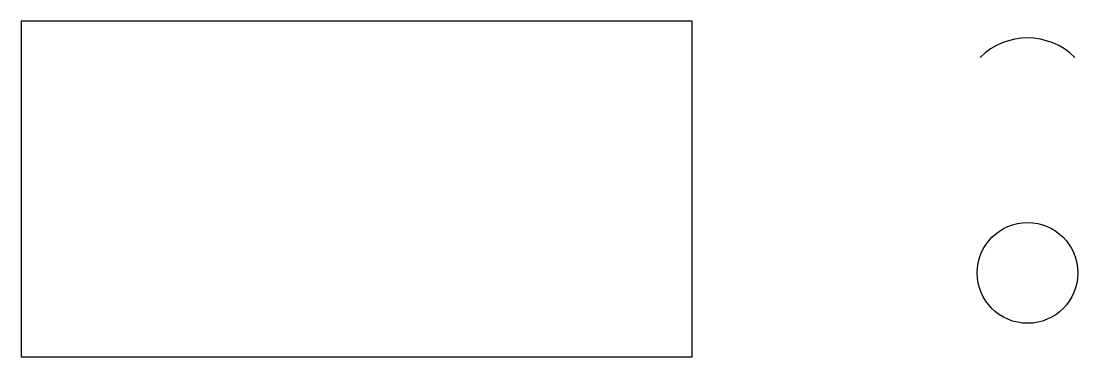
# Model space of a CAD drawing. Header units: millimetres. Extents: x 0 to 63, y 0 to 20.
import ezdxf

# ---------------------------------------------------------------- set-up
doc = ezdxf.new("R2010")
doc.units = ezdxf.units.MM

msp = doc.modelspace()

# ---------------------------------------------------------------- linework, layer by layer
msp.add_lwpolyline([(0, 0), (40, 0), (40, 20), (0, 20)], close=True)
at = {"layer": 'ETCH', "color": 1}
msp.add_circle((60, 5), 3, dxfattribs=at)
at = {"layer": 'ETCH'}
msp.add_arc((60, 15), 4, 45, 135, dxfattribs=at)

doc.saveas('drawing.dxf')
